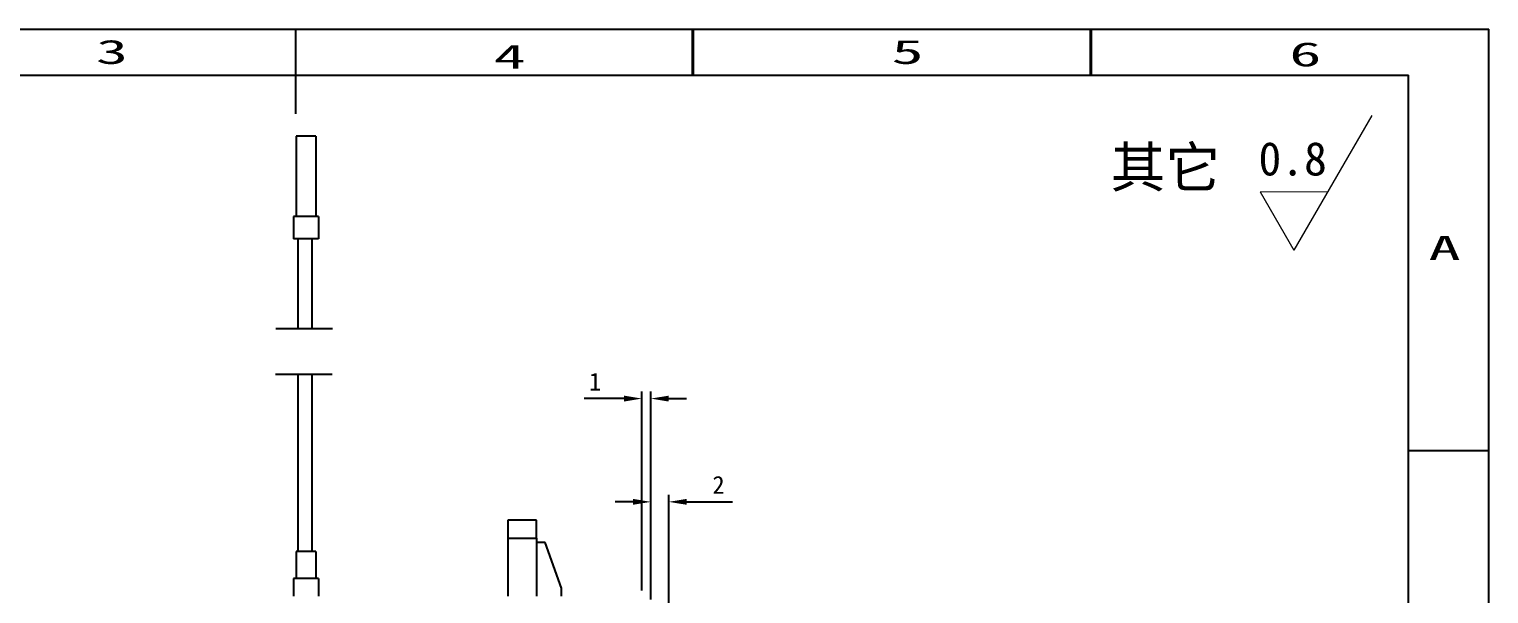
# Model space of a CAD drawing. Header units: millimetres. Extents: x 539 to 806, y 69 to 258.
# Drawn here: x 642.8 to 806.1, y 194.3 to 257.5 of the extents above; entities that cross this region are included whole.
import ezdxf
from ezdxf.enums import TextEntityAlignment as Align

# ---------------------------------------------------------------- set-up
doc = ezdxf.new("R2010")
doc.units = ezdxf.units.MM
doc.header["$PDSIZE"] = -1
doc.linetypes.add('CENTER', pattern=[10.16, 6.35, -1.27, 1.27, -1.27])
doc.layers.add('中心线', color=6, linetype='CENTER')
doc.layers.add('标注', color=5, linetype='Continuous')
doc.dimstyles.new('副本 Standard', dxfattribs={"dimtxt": 2, "dimasz": 2, "dimexe": 0.8, "dimexo": 0.625, "dimgap": 0.9, "dimtad": 1, "dimtih": 1, "dimtoh": 1, "dimdsep": 46, "dimtxsty": 'Standard', "dimcen": 0.09, "dimclrd": 5, "dimclre": 5, "dimadec": 3, "dimazin": 2, "dimtfac": 1, "dimtdec": 4, "dimtofl": 0, "dimtmove": 0, "dimatfit": 3, "dimfxl": 0, "dimtolj": 1, "dimtzin": 0, "dimarcsym": 0})

# ---------------------------------------------------------------- blocks, each defined once
blk = doc.blocks.new('*D96')
at = {"layer": 'Defpoints', "color": 0}
for p in [(714.35, 204.62), (712.35, 193.05), (714.35, 185.47)]:
    blk.add_point(p, dxfattribs=at)
at = {"layer": '标注', "color": 5, "lineweight": -2}
for p, q in [((710.35, 204.62), (708.35, 204.62)), ((712.35, 193.68), (712.35, 205.42)), ((714.35, 186.1), (714.35, 205.42)), ((716.35, 204.62), (721.48, 204.62))]:
    blk.add_line(p, q, dxfattribs=at)
at = {"layer": '标注', "color": 5}
for points in [[(710.35, 204.95), (710.35, 204.29), (712.35, 204.62)], [(716.35, 204.95), (716.35, 204.29), (714.35, 204.62)]]:
    blk.add_solid(points, dxfattribs=at)
at = {"layer": '标注', "color": 0, "insert": (719.92, 206.52), "char_height": 2, "attachment_point": 5}
blk.add_mtext('\\A1;2', dxfattribs=at)
blk = doc.blocks.new('*D97')
at = {"layer": 'Defpoints', "color": 0}
for p in [(711.35, 216.18), (711.35, 194.05), (712.35, 193.05)]:
    blk.add_point(p, dxfattribs=at)
at = {"layer": '标注', "color": 5, "lineweight": -2}
for p, q in [((709.35, 216.18), (704.88, 216.18)), ((711.35, 194.68), (711.35, 216.98)), ((712.35, 193.68), (712.35, 216.98)), ((714.35, 216.18), (716.35, 216.18))]:
    blk.add_line(p, q, dxfattribs=at)
at = {"layer": '标注', "color": 5}
for points in [[(709.35, 216.51), (709.35, 215.85), (711.35, 216.18)], [(714.35, 216.51), (714.35, 215.85), (712.35, 216.18)]]:
    blk.add_solid(points, dxfattribs=at)
at = {"layer": '标注', "color": 0, "insert": (706.12, 218.08), "char_height": 2, "attachment_point": 5}
blk.add_mtext('\\A1;1', dxfattribs=at)

msp = doc.modelspace()

# ---------------------------------------------------------------- linework, layer by layer
at = {"color": 5, "linetype": 'Continuous'}
for p, q in [((539.033, 257.539), (806.114, 257.539)), ((672.574, 257.539), (672.574, 248.056)), ((717.018, 252.406), (717.018, 257.539)), ((717.087, 257.539), (717.087, 252.406)), ((761.532, 252.406), (761.532, 257.539)), ((761.601, 257.539), (761.601, 252.406)), ((806.114, 68.694), (806.114, 257.539)), ((806.114, 210.328), (797.121, 210.328))]:
    msp.add_line(p, q, dxfattribs=at)
at = {"color": 7, "linetype": 'Continuous'}
for p in [(545.62, 252.406), (797.121, 77.687)]:
    msp.add_line(p, (797.121, 252.406), dxfattribs=at)
at = {"color": 7, "linetype": 'Continuous', "lineweight": 25}
for p, q in [((672.65, 245.552), (672.65, 236.552)), ((674.85, 245.552), (672.65, 245.552)), ((674.85, 245.552), (674.85, 236.552)), ((675.15, 236.552), (672.35, 236.552)), ((672.35, 236.552), (672.35, 234.052)), ((675.15, 236.552), (675.15, 234.052)), ((675.15, 234.052), (672.35, 234.052)), ((672.9, 224.041), (672.9, 234.052)), ((674.4, 234.052), (674.4, 224.041)), ((672.9, 199.052), (672.9, 218.924)), ((674.4, 218.924), (674.4, 199.052)), ((699.55, 202.552), (696.35, 202.552)), ((696.35, 202.552), (696.35, 200.552)), ((699.55, 200.552), (699.55, 202.552)), ((696.35, 200.552), (699.55, 200.552)), ((696.35, 200.552), (696.35, 194.052)), ((699.55, 200.552), (699.55, 194.052)), ((700.528, 200.052), (699.55, 200.052)), ((702.35, 194.962), (700.528, 200.052)), ((672.65, 199.052), (672.65, 196.052)), ((674.85, 199.052), (672.65, 199.052)), ((674.85, 199.052), (674.85, 196.052)), ((672.35, 196.052), (672.35, 194.052)), ((675.15, 196.052), (672.35, 196.052)), ((675.15, 196.052), (675.15, 194.052)), ((702.35, 194.052), (702.35, 194.962))]:
    msp.add_line(p, q, dxfattribs=at)
at = {"layer": '中心线'}
for p, q in [((670.378, 224.041), (677.144, 224.041)), ((670.338, 218.924), (677.114, 218.924))]:
    msp.add_line(p, q, dxfattribs=at)
at = {"layer": '标注', "color": 5, "lineweight": 13}
for p, q in [((793.019, 247.879), (784.312, 232.798)), ((780.531, 239.346), (788.101, 239.361)), ((780.531, 239.346), (784.312, 232.798))]:
    msp.add_line(p, q, dxfattribs=at)

# ---------------------------------------------------------------- texts
at = {"color": 5, "linetype": 'Continuous', "width": 1.99836}
for s, p, p2 in [('3', (650.248, 253.648), (653.845, 253.648)), ('4', (694.761, 253.102), (698.358, 253.102)), ('5', (739.275, 253.648), (742.872, 253.648)), ('6', (783.788, 253.375), (787.385, 253.375)), ('A', (799.37, 231.686), (802.967, 231.686))]:
    msp.add_text(s, height=2.7, dxfattribs=at).set_placement(p, p2, align=Align.FIT)
at = {"insert": (763.79, 244.333), "char_height": 4.5, "width": 23.525, "attachment_point": 1}
msp.add_mtext('{\\fSimSun|b0|i0|c134|p2;其它}', dxfattribs=at)
at = {"layer": '标注', "color": 0, "lineweight": 13, "insert": (780.341, 244.913), "char_height": 3, "width": 23.22522, "attachment_point": 1}
msp.add_mtext('{\\H1.25x;0.8}', dxfattribs=at)

# ---------------------------------------------------------------- dimensions: what is measured, and where the dimension line sits
at = {"layer": '标注', "color": 0}
for base, p2, picture, middle in [((711.35, 216.181), (711.35, 194.052), '*D97', (706.116, 218.081)), ((714.35, 204.622), (714.35, 185.475), '*D96', (719.916, 206.522))]:
    dim = msp.add_linear_dim(base=base, p1=(712.35, 193.052), p2=p2, dimstyle='副本 Standard', dxfattribs=at)
    dim.commit()
    dim.dimension.update_dxf_attribs({"geometry": picture, "text_midpoint": middle})

doc.saveas('drawing.dxf')
